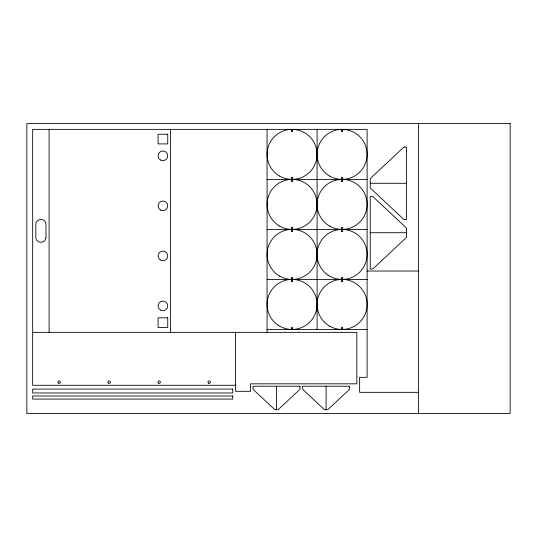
<?xml version="1.0" encoding="UTF-8"?>
<svg xmlns="http://www.w3.org/2000/svg" width="537" height="537" viewBox="0 0 537 537"><rect width="100%" height="100%" fill="white"/><g stroke="black" fill="none" stroke-linecap="round" stroke-linejoin="round"><path stroke-width="0.81" d="M406.496 236.354L406.496 229.091M404.911 147.031L406.496 147.031L406.496 219.546L404.911 219.546M267.07 179.392L367.113 179.392M370.235 183.285L406.496 183.285M267.07 229.413L367.113 229.413M370.235 232.722L406.496 232.722M367.113 271.024L418.585 271.024M267.07 279.435L367.113 279.435M267.07 329.456L367.113 329.456M32.663 332.356L356.857 332.356L356.857 383.827L250.537 383.827L250.537 391.312L235.548 391.312L235.548 332.356M235.649 385.277L32.663 385.277L32.663 129.37L367.113 129.37L367.113 377.343L359.629 377.343L359.629 392.332L418.585 392.332M418.585 123.51L418.585 413.49M326.113 386.237L326.113 409.718M317.092 129.37L317.092 329.456M276.481 386.237L276.481 409.718M267.07 129.37L267.07 332.356M170.41 129.37L170.41 332.356M49.102 129.37L49.102 332.356M406.475 229.091A2.329 2.329 0 0 0 405.797 227.379L373.524 197.173A2.329 2.329 0 0 0 371.819 196.488L370.235 196.468L370.235 268.983L371.819 268.983A2.329 2.329 0 0 0 373.53 268.285L405.791 238.066A2.329 2.329 0 0 0 406.475 236.354M404.911 147.051A2.329 2.329 0 0 0 403.2 147.729L370.939 177.948A2.329 2.329 0 0 0 370.255 179.653L370.235 186.916A2.329 2.329 0 0 0 370.933 188.635L403.206 218.834A2.329 2.329 0 0 0 404.911 219.526M299.968 386.68L299.968 388.587A1.51 1.51 0 0 1 299.518 389.701L278.609 409.261A1.51 1.51 0 0 1 277.508 409.704L275.461 409.718A1.51 1.51 0 0 1 274.347 409.268L253.457 389.694A1.51 1.51 0 0 1 253.008 388.587L253.001 386.237L299.968 386.237L299.968 386.68M349.594 386.68L349.594 388.587A1.51 1.51 0 0 1 349.144 389.701L328.241 409.261A1.51 1.51 0 0 1 327.134 409.704L325.086 409.718A1.51 1.51 0 0 1 323.979 409.268L303.083 389.694A1.51 1.51 0 0 1 302.64 388.587L302.626 386.237L349.594 386.237L349.594 386.68M510.15 123.51L26.85 123.51L26.85 413.49L510.15 413.49L510.15 123.51M167.745 134.243L158.079 134.243L158.079 143.909L167.745 143.909L167.745 134.243M167.745 317.817L158.079 317.817L158.079 327.483L167.745 327.483L167.745 317.817M232.749 389.077L32.663 389.077L32.663 392.963L232.749 392.963L232.749 389.077M232.749 395.984L32.663 395.984L32.663 399.092L232.749 399.092L232.749 395.984M45.96 237.388L45.96 224.338A4.833 4.833 0 0 0 41.349 219.512A15.298 15.298 0 0 0 40.644 219.505A4.833 4.833 0 0 0 35.811 224.338L35.811 237.388A4.833 4.833 0 0 0 40.423 242.214A15.291 15.291 0 0 0 41.127 242.221A4.833 4.833 0 0 0 45.96 237.388M291.672 231.481A0.725 0.725 0 0 0 292.806 230.937A0.725 0.725 0 0 0 291.766 230.232A0.725 0.725 0 0 0 291.672 231.481M291.672 278.562A0.725 0.725 0 0 0 292.806 278.018A0.725 0.725 0 0 0 291.766 277.314A0.725 0.725 0 0 0 291.672 278.562M279.576 276.085A25.011 25.011 0 0 0 317.092 254.424A25.011 25.011 0 0 0 279.576 232.763A25.011 25.011 0 0 0 279.576 276.085M278.059 325.16A25.011 25.011 0 0 0 317.025 306.231A25.011 25.011 0 0 0 281.153 281.945A25.011 25.011 0 0 0 278.059 325.16M328.08 275.139A25.011 25.011 0 0 0 367.046 256.209A25.011 25.011 0 0 0 331.175 231.924A25.011 25.011 0 0 0 328.08 275.139M279.576 226.064A25.011 25.011 0 0 0 317.092 204.402A25.011 25.011 0 0 0 279.576 182.741A25.011 25.011 0 0 0 279.576 226.064M291.672 281.502A0.725 0.725 0 0 0 292.806 280.958A0.725 0.725 0 0 0 291.766 280.254A0.725 0.725 0 0 0 291.672 281.502M291.719 328.61A0.725 0.725 0 0 0 292.806 327.986A0.725 0.725 0 0 0 291.719 327.355A0.725 0.725 0 0 0 291.719 328.61M329.597 326.107A25.011 25.011 0 0 0 367.113 304.445A25.011 25.011 0 0 0 329.597 282.784A25.011 25.011 0 0 0 329.597 326.107M341.693 231.481A0.725 0.725 0 0 0 342.828 230.937A0.725 0.725 0 0 0 341.787 230.232A0.725 0.725 0 0 0 341.693 231.481M341.693 278.562A0.725 0.725 0 0 0 342.828 278.018A0.725 0.725 0 0 0 341.787 277.314A0.725 0.725 0 0 0 341.693 278.562M329.597 226.064A25.011 25.011 0 0 0 367.113 204.402A25.011 25.011 0 0 0 329.597 182.741A25.011 25.011 0 0 0 329.597 226.064M341.693 281.502A0.725 0.725 0 0 0 342.828 280.958A0.725 0.725 0 0 0 341.787 280.254A0.725 0.725 0 0 0 341.693 281.502M341.74 328.61A0.725 0.725 0 0 0 342.828 327.986A0.725 0.725 0 0 0 341.74 327.355A0.725 0.725 0 0 0 341.74 328.61M341.74 131.464A0.725 0.725 0 0 0 342.828 130.84A0.725 0.725 0 0 0 341.74 130.209A0.725 0.725 0 0 0 341.74 131.464M341.693 178.519A0.725 0.725 0 0 0 342.828 177.975A0.725 0.725 0 0 0 341.787 177.27A0.725 0.725 0 0 0 341.693 178.519M329.597 176.042A25.011 25.011 0 0 0 367.113 154.381A25.011 25.011 0 0 0 329.597 132.72A25.011 25.011 0 0 0 329.597 176.042M279.576 176.042A25.011 25.011 0 0 0 317.092 154.381A25.011 25.011 0 0 0 279.576 132.72A25.011 25.011 0 0 0 279.576 176.042M341.693 181.459A0.725 0.725 0 0 0 342.828 180.915A0.725 0.725 0 0 0 341.787 180.21A0.725 0.725 0 0 0 341.693 181.459M341.693 228.54A0.725 0.725 0 0 0 342.828 227.997A0.725 0.725 0 0 0 341.787 227.292A0.725 0.725 0 0 0 341.693 228.54M291.719 131.464A0.725 0.725 0 0 0 292.806 130.84A0.725 0.725 0 0 0 291.719 130.209A0.725 0.725 0 0 0 291.719 131.464M291.672 178.519A0.725 0.725 0 0 0 292.806 177.975A0.725 0.725 0 0 0 291.766 177.27A0.725 0.725 0 0 0 291.672 178.519M291.672 181.459A0.725 0.725 0 0 0 292.806 180.915A0.725 0.725 0 0 0 291.766 180.21A0.725 0.725 0 0 0 291.672 181.459M291.672 228.54A0.725 0.725 0 0 0 292.806 227.997A0.725 0.725 0 0 0 291.766 227.292A0.725 0.725 0 0 0 291.672 228.54M160.496 310.077A4.833 4.833 0 0 0 167.745 305.895A4.833 4.833 0 0 0 160.496 301.707A4.833 4.833 0 0 0 160.496 310.077M160.207 259.874A4.833 4.833 0 0 0 167.739 256.216A4.833 4.833 0 0 0 160.805 251.524A4.833 4.833 0 0 0 160.207 259.874M160.496 210.034A4.833 4.833 0 0 0 167.745 205.852A4.833 4.833 0 0 0 160.496 201.664A4.833 4.833 0 0 0 160.496 210.034M160.496 160.013A4.833 4.833 0 0 0 167.745 155.831A4.833 4.833 0 0 0 160.496 151.642A4.833 4.833 0 0 0 160.496 160.013M58.52 383.183A1.208 1.208 0 0 0 60.332 382.136A1.208 1.208 0 0 0 58.52 381.089A1.208 1.208 0 0 0 58.52 383.183M108.541 383.183A1.208 1.208 0 0 0 110.354 382.136A1.208 1.208 0 0 0 108.541 381.089A1.208 1.208 0 0 0 108.541 383.183M158.563 383.183A1.208 1.208 0 0 0 160.375 382.136A1.208 1.208 0 0 0 158.563 381.089A1.208 1.208 0 0 0 158.563 383.183M208.584 383.183A1.208 1.208 0 0 0 210.397 382.136A1.208 1.208 0 0 0 208.584 381.089A1.208 1.208 0 0 0 208.584 383.183"/></g></svg>
